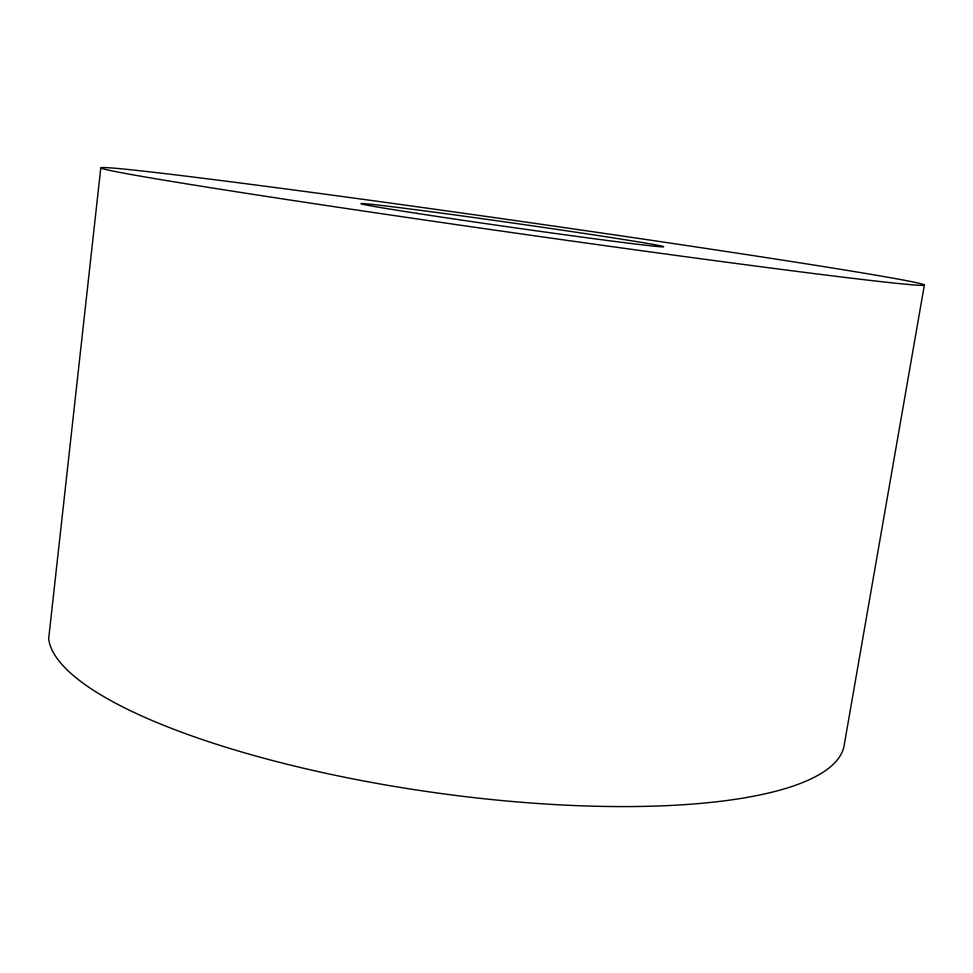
<?xml version="1.0" encoding="UTF-8"?>
<svg xmlns="http://www.w3.org/2000/svg" width="973" height="973" viewBox="0 0 973 973"><rect width="100%" height="100%" fill="white"/><g stroke="black" fill="none" stroke-linecap="round" stroke-linejoin="round"><path stroke-width="1.46" d="M100.766 168.22L48.65 638.86A401.837 105.412 8.1 0 0 441.012 793.518A401.837 105.412 8.1 0 0 843.859 747.045L924.35 285.138A416.383 6.191 8.1 0 0 312.965 192.557A416.383 6.191 8.1 0 0 299.283 201.423A416.383 6.191 8.1 0 0 924.35 285.138M416.821 213.355A152.822 2.226 8.1 0 0 661.725 246.814A152.822 2.226 8.1 0 0 458.551 215.447A152.822 2.226 8.1 0 0 416.821 213.355"/></g></svg>
